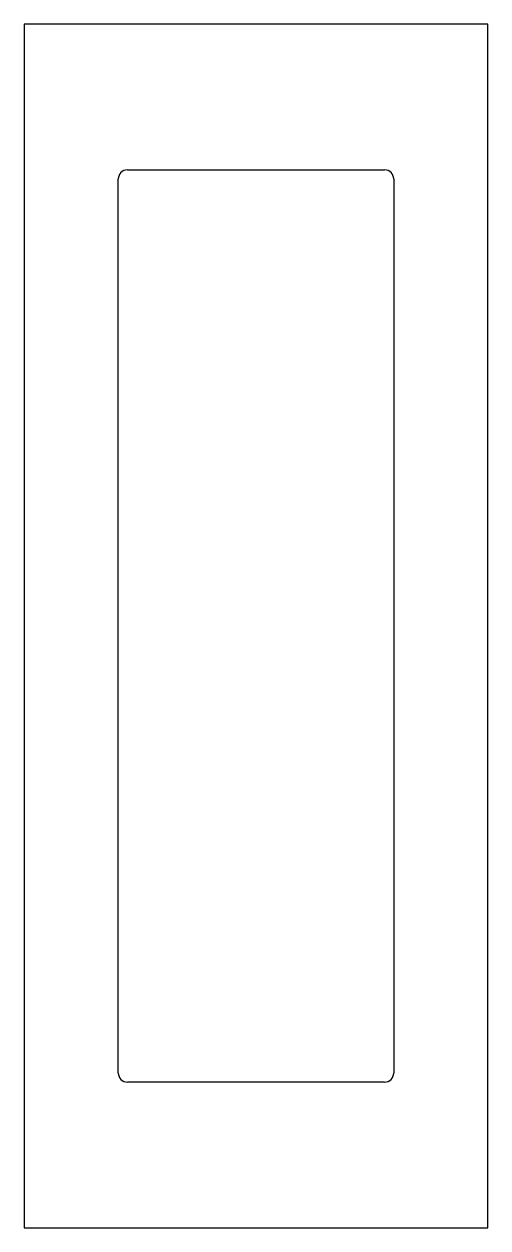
# Model space of a CAD drawing. Header units: millimetres. Extents: x -27 to 27, y -70 to 70.
import ezdxf

# ---------------------------------------------------------------- set-up
doc = ezdxf.new("R2010")
doc.units = ezdxf.units.MM

msp = doc.modelspace()

# ---------------------------------------------------------------- linework, layer by layer
for p, q in [((-26.95, 69.95), (-26.95, -69.95)), ((26.95, 69.95), (-26.95, 69.95)), ((26.95, -69.95), (26.95, 69.95)), ((-16, -51.95), (-16, 51.95)), ((-14.95, 53), (14.95, 53)), ((16, 51.95), (16, -51.95)), ((14.95, -53), (-14.95, -53)), ((-26.95, -69.95), (26.95, -69.95))]:
    msp.add_line(p, q)
for centre, start, end in [((-14.95, 51.95), -270, -180), ((14.95, 51.95), 0, 90), ((-14.95, -51.95), -180, -90), ((14.95, -51.95), -90, 0)]:
    msp.add_arc(centre, 1.05, start, end)

doc.saveas('drawing.dxf')
